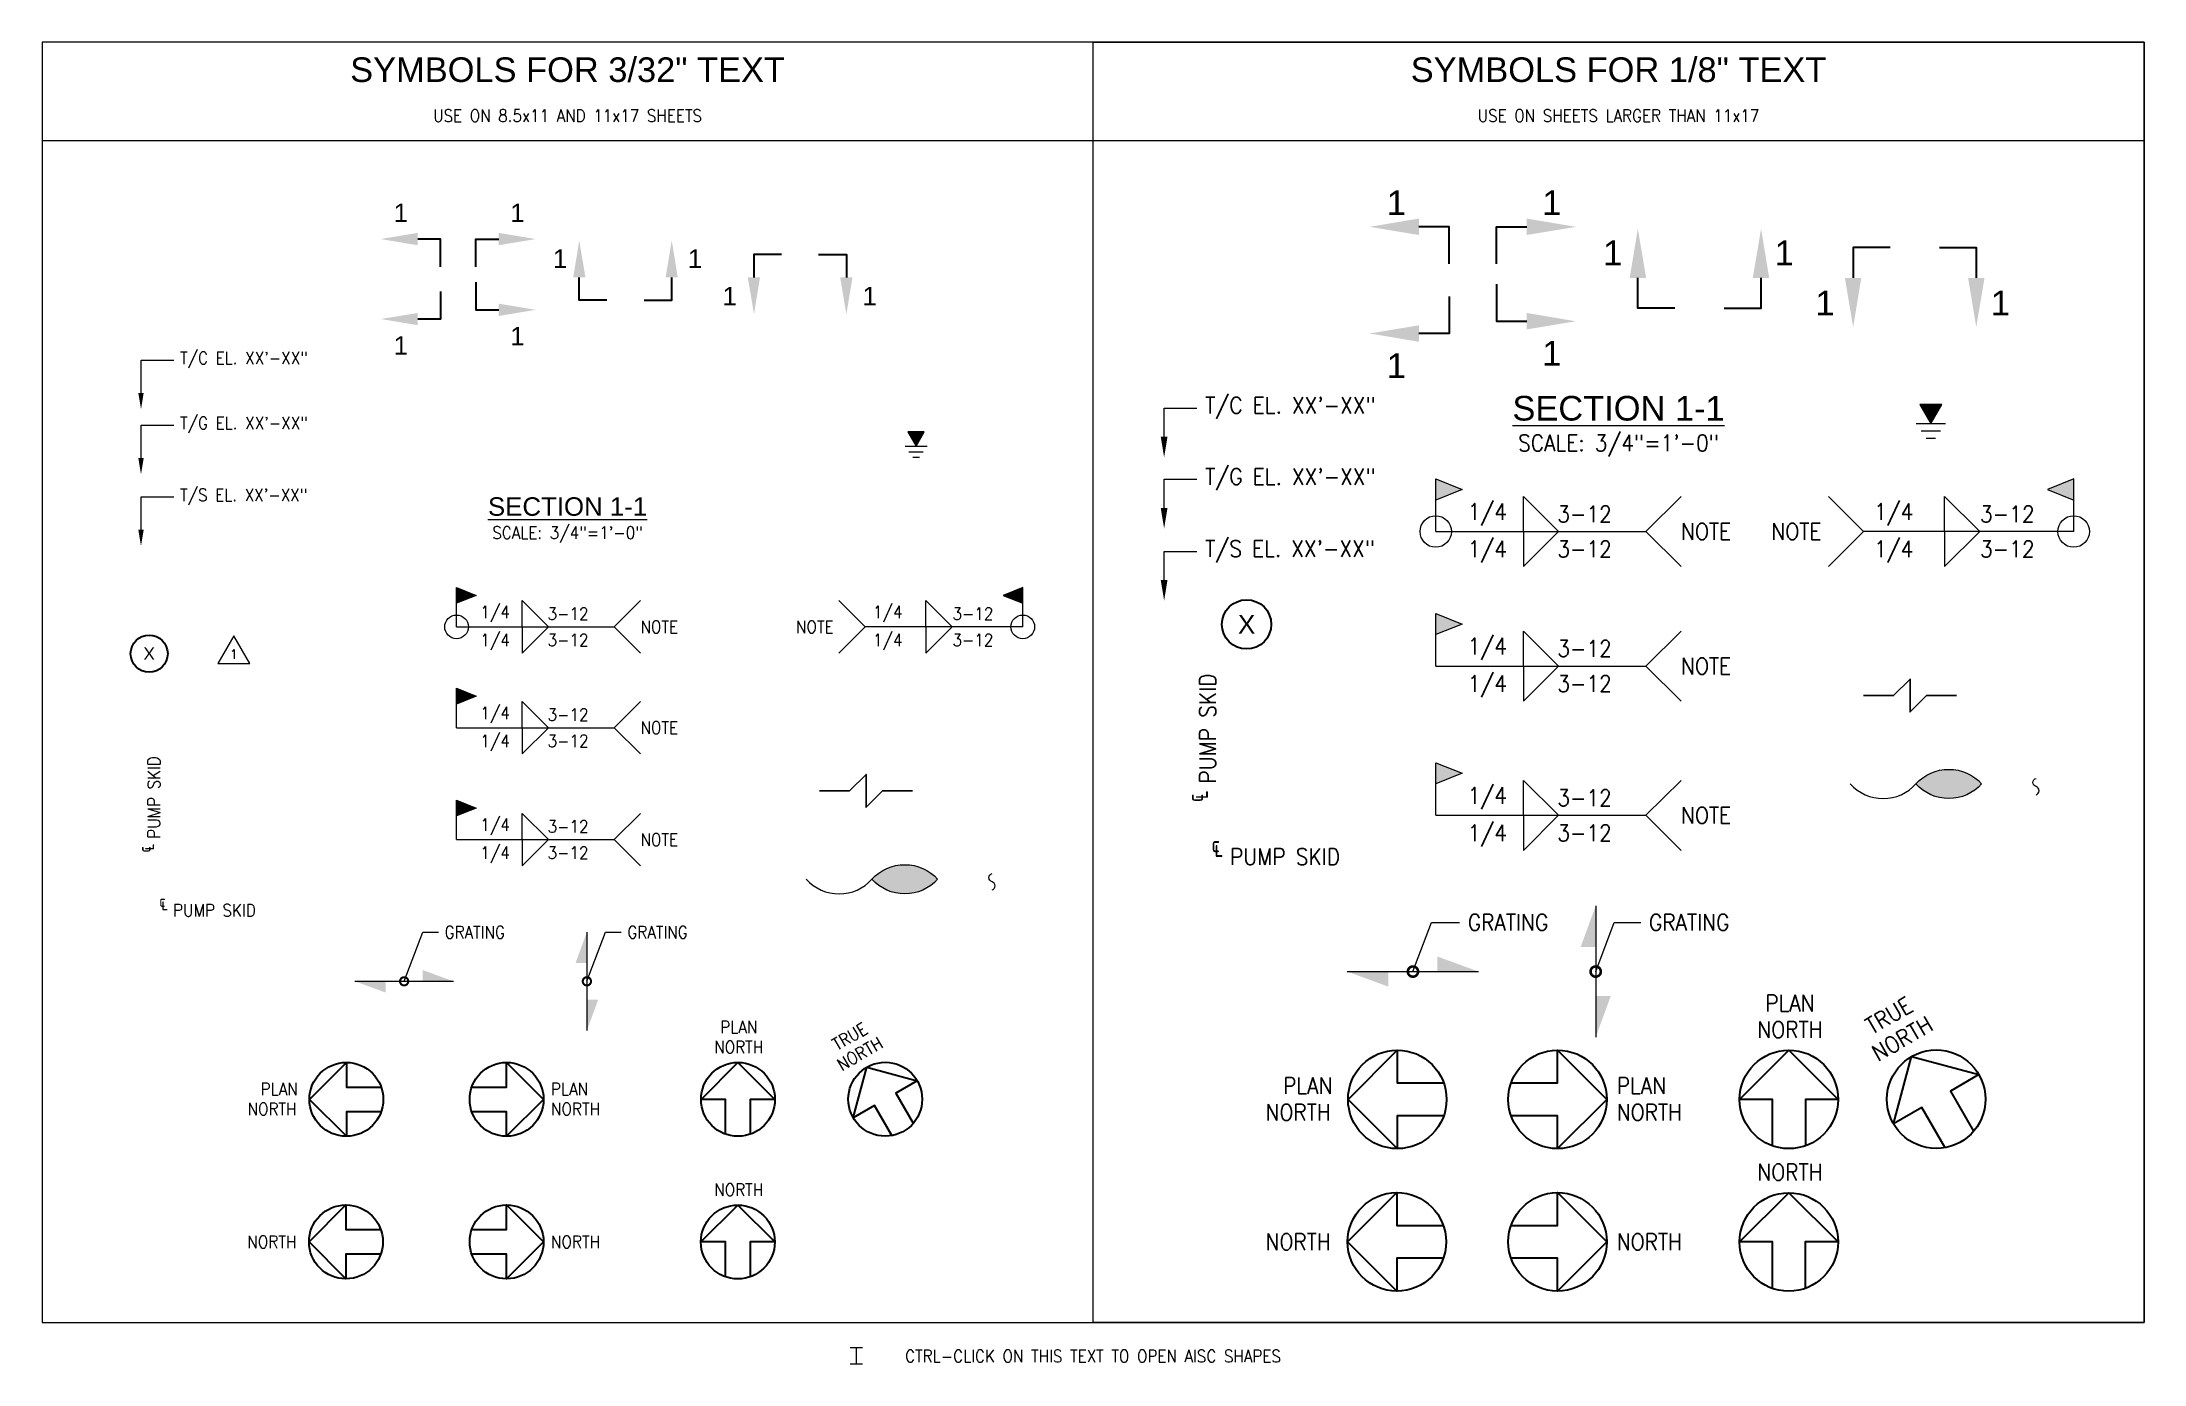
# Paper-space layout 'Symbols' of a CAD drawing. Header units: inches. Extents: x 0.8 to 16.8, y 0.5 to 10.6.
import ezdxf
from ezdxf import colors
from ezdxf.entities.mleader import LeaderData, LeaderLine
from ezdxf.enums import TextEntityAlignment as Align
from ezdxf.math import Vec2, Vec3

# ---------------------------------------------------------------- set-up
doc = ezdxf.new("R2010")
doc.units = ezdxf.units.IN
doc.header["$LTSCALE"] = 0.25
doc.header["$MEASUREMENT"] = 0
doc.layers.get('0').update_dxf_attribs({"lineweight": 18})
for name, color, linetype, lineweight in [('Dimension', 7, 'Continuous', 20), ('G-SYMB', 3, 'Continuous', 30), ('S-SYMB', 6, 'Continuous', 30), ('S-TEXT', 7, 'Continuous', 20)]:
    doc.layers.add(name, color=color, linetype=linetype, lineweight=lineweight)
doc.styles.add('1-8RS', font='ROMANS.shx', dxfattribs={"width": 0.9, "height": 0.125})
doc.styles.add('3-32RS', font='ROMANS.shx', dxfattribs={"width": 0.9, "height": 0.09375})
doc.styles.add('GRID_1-8', font='arial.ttf', dxfattribs={"height": 0.125})
doc.styles.add('GRID_3-16', font='arial.ttf', dxfattribs={"height": 0.1875})
doc.styles.add('S_NORMAL_1', font='romans.shx', dxfattribs={"width": 0.75, "height": 0.125})
doc.styles.add('TITLES', font='arial.ttf', dxfattribs={"height": 0.1875})

# ---------------------------------------------------------------- blocks, each defined once
blk = doc.blocks.new('*U7')
at = {"lineweight": -3}
blk.add_lwpolyline([(-2.83, 0), (-1, 0), (0, 1), (0, -1), (1, 0), (2.83, 0)], dxfattribs=at)
blk = doc.blocks.new('pipe_break')
blk.add_hatch(color=256).paths.add_polyline_path([(0.5, 0, 0.444444), (1, 0, 0.444444)])
blk.add_lwpolyline([(0, 0, 0.444444), (0.5, 0, -0.444444), (1, 0, -0.444444), (0.5, 0)], format="xyb")
blk = doc.blocks.new('single_break')
blk.add_lwpolyline([(0, -0.0625, 0.75), (0, 0, -0.75), (0, 0.0625)], format="xyb")
blk = doc.blocks.new('GRID_1-8')
blk.add_circle((0, 0), 0.25)
at = {"style": 'GRID_3-16'}
blk.add_attdef('X', text='', height=0.188, dxfattribs=at).set_placement((0, 0), align=Align.MIDDLE_CENTER)
blk = doc.blocks.new('GRID_3-32')
blk.add_circle((0, 0), 0.188)
at = {"style": 'GRID_1-8'}
blk.add_attdef('X', text='', height=0.125, dxfattribs=at).set_placement((0, 0), align=Align.MIDDLE_CENTER)
blk = doc.blocks.new('rev')
for p, q in [((0, 0.187), (-0.162, -0.094)), ((0.162, -0.094), (0, 0.187)), ((-0.162, -0.094), (0.162, -0.094))]:
    blk.add_line(p, q)
at = {"style": 'S_NORMAL_1'}
blk.add_attdef('X', text='', height=0.0938, dxfattribs=at).set_placement((0, 0), align=Align.MIDDLE_CENTER)
blk = doc.blocks.new('north-arrow')
blk.add_lwpolyline([(-0.354, 0.125), (0, 0.125), (0, 0.375), (0.375, 0), (0, -0.375), (0, -0.125), (-0.354, -0.125)])
blk.add_circle((0, 0), 0.375)
blk = doc.blocks.new('_DotSmall')
at = {"color": 0, "linetype": 'ByBlock', "const_width": 0.5}
blk.add_lwpolyline([(-0.0625, 0, 1), (0.0625, 0, 1)], format="xyb", close=True, dxfattribs=at)
blk = doc.blocks.new('SPAN-ARROW')
h = blk.add_hatch(color=256)
h.dxf.hatch_style = 1
h.paths.add_polyline_path([(-0.14, 0.086), (-0.375, 0), (-0.14, 0)])
h = blk.add_hatch(color=256)
h.dxf.hatch_style = 1
h.paths.add_polyline_path([(0.14, -0.086), (0.375, 0), (0.14, 0)])
blk.add_line((-0.375, 0), (0.375, 0))
blk = doc.blocks.new('WATER-SURFACE')
h = blk.add_hatch(color=256)
h.dxf.hatch_style = 1
h.paths.add_polyline_path([(0, 0), (0.094, 0.162), (-0.094, 0.162)])
for p, q in [((-0.125, 0), (0.125, 0)), ((-0.082, -0.063), (0.082, -0.063)), ((-0.039, -0.125), (0.039, -0.125))]:
    blk.add_line(p, q)
blk.add_lwpolyline([(0, 0), (0.094, 0.162), (-0.094, 0.162)], close=True)
blk = doc.blocks.new('CENTERLINE-SYMBOL-1-8')
at = {"style": '3-32RS', "width": 0.9}
blk.add_text('℄', height=0.141, dxfattribs=at).set_placement((0, 0.075), align=Align.CENTER)
at = {"style": '1-8RS', "width": 0.9}
blk.add_attdef('CL-NOTE', (0.107, 0), '', height=0.125, dxfattribs=at)

psp = doc.layouts.new('Symbols')

# ---------------------------------------------------------------- hatches: boundary and pattern name
at = {"layer": 'S-TEXT'}
h = psp.add_hatch(color=256, dxfattribs=at)
h.dxf.hatch_style = 1
h.paths.add_polyline_path([(11.37, 7.091), (11.37, 7.251), (11.57, 7.171)])
h = psp.add_hatch(color=256, dxfattribs=at)
h.dxf.hatch_style = 1
h.paths.add_polyline_path([(16.226, 7.091), (16.226, 7.251), (16.026, 7.171)])
h = psp.add_hatch(color=256, dxfattribs=at)
h.dxf.hatch_style = 1
h.paths.add_polyline_path([(3.916, 6.305), (3.916, 6.425), (4.066, 6.365)])
h = psp.add_hatch(color=256, dxfattribs=at)
h.dxf.hatch_style = 1
h.paths.add_polyline_path([(8.226, 6.305), (8.226, 6.425), (8.076, 6.365)])
h = psp.add_hatch(color=256, dxfattribs=at)
h.dxf.hatch_style = 1
h.paths.add_polyline_path([(11.37, 6.066), (11.37, 6.226), (11.57, 6.146)])
h = psp.add_hatch(color=256, dxfattribs=at)
h.dxf.hatch_style = 1
h.paths.add_polyline_path([(3.916, 5.537), (3.916, 5.657), (4.066, 5.597)])
h = psp.add_hatch(color=256, dxfattribs=at)
h.dxf.hatch_style = 1
h.paths.add_polyline_path([(11.37, 4.93), (11.37, 5.09), (11.57, 5.01)])
h = psp.add_hatch(color=256, dxfattribs=at)
h.dxf.hatch_style = 1
h.paths.add_polyline_path([(3.916, 4.685), (3.916, 4.805), (4.066, 4.745)])

# ---------------------------------------------------------------- linework, layer by layer
at = {"layer": 'G-SYMB', "ltscale": 0.2}
for points in [[(11.472, 8.89), (11.472, 9.171), (11.241, 9.171)], [(11.831, 8.89), (11.831, 9.171), (12.062, 9.171)], [(3.794, 8.867), (3.794, 9.078), (3.621, 9.078)], [(4.063, 8.867), (4.063, 9.078), (4.237, 9.078)], [(14.828, 9.014), (14.547, 9.014), (14.547, 8.782)], [(15.203, 9.014), (15.484, 9.014), (15.484, 8.782)], [(6.39, 8.96), (6.18, 8.96), (6.18, 8.786)], [(6.672, 8.96), (6.883, 8.96), (6.883, 8.786)], [(3.794, 8.679), (3.794, 8.469), (3.621, 8.469)], [(4.063, 8.75), (4.063, 8.539), (4.237, 8.539)], [(5.061, 8.613), (4.85, 8.613), (4.85, 8.786)], [(5.343, 8.613), (5.554, 8.613), (5.554, 8.786)], [(11.831, 8.734), (11.831, 8.452), (12.062, 8.452)], [(13.189, 8.551), (12.908, 8.551), (12.908, 8.782)], [(13.564, 8.551), (13.846, 8.551), (13.846, 8.782)], [(11.472, 8.64), (11.472, 8.359), (11.241, 8.359)]]:
    psp.add_lwpolyline(points, dxfattribs=at)
at = {"layer": 'G-SYMB'}
for points in [[(3.621, 9.031), (3.621, 9.125), (3.339, 9.078)], [(4.237, 9.031), (4.237, 9.125), (4.518, 9.078)], [(11.241, 9.109), (11.241, 9.234), (10.866, 9.171)], [(12.062, 9.109), (12.062, 9.234), (12.437, 9.171)], [(12.971, 8.782), (12.846, 8.782), (12.908, 9.157)], [(13.908, 8.782), (13.783, 8.782), (13.846, 9.157)], [(4.897, 8.786), (4.804, 8.786), (4.85, 9.067)], [(5.6, 8.786), (5.507, 8.786), (5.554, 9.067)], [(6.226, 8.786), (6.133, 8.786), (6.18, 8.505)], [(6.93, 8.786), (6.836, 8.786), (6.883, 8.505)], [(14.609, 8.782), (14.484, 8.782), (14.547, 8.407)], [(15.547, 8.782), (15.422, 8.782), (15.484, 8.407)], [(3.621, 8.422), (3.621, 8.515), (3.339, 8.469)], [(4.237, 8.492), (4.237, 8.586), (4.518, 8.539)], [(12.062, 8.39), (12.062, 8.515), (12.437, 8.452)], [(11.241, 8.296), (11.241, 8.421), (10.866, 8.359)]]:
    psp.add_solid(points, dxfattribs=at)
at = {"layer": 'S-TEXT'}
for p, q in [((0.761, 9.828), (16.761, 9.828)), ((11.37, 6.851), (11.37, 7.251)), ((16.226, 6.851), (16.226, 7.251)), ((12.037, 6.851), (12.037, 7.118)), ((12.037, 7.118), (12.304, 6.851)), ((12.97, 6.851), (13.237, 7.118)), ((14.626, 6.851), (14.359, 7.118)), ((15.243, 6.851), (15.243, 7.118)), ((15.243, 7.118), (15.51, 6.851)), ((11.37, 6.851), (12.97, 6.851)), ((12.037, 6.851), (12.037, 6.584)), ((12.037, 6.584), (12.304, 6.851)), ((12.97, 6.851), (13.237, 6.584)), ((14.626, 6.851), (14.359, 6.584)), ((16.226, 6.851), (14.626, 6.851)), ((15.243, 6.584), (15.51, 6.851)), ((15.243, 6.851), (15.243, 6.584)), ((3.916, 6.125), (3.916, 6.425)), ((8.226, 6.125), (8.226, 6.425)), ((4.416, 6.125), (4.416, 6.325)), ((4.416, 6.325), (4.616, 6.125)), ((5.116, 6.125), (5.316, 6.325)), ((7.026, 6.125), (6.826, 6.325)), ((7.489, 6.125), (7.489, 6.325)), ((7.489, 6.325), (7.689, 6.125)), ((3.916, 6.125), (5.116, 6.125)), ((4.416, 6.125), (4.416, 5.925)), ((4.416, 5.925), (4.616, 6.125)), ((5.116, 6.125), (5.316, 5.925)), ((7.026, 6.125), (6.826, 5.925)), ((8.226, 6.125), (7.026, 6.125)), ((7.489, 5.925), (7.689, 6.125)), ((7.489, 6.125), (7.489, 5.925)), ((11.37, 5.826), (11.37, 6.226)), ((12.037, 5.826), (12.037, 6.093)), ((12.037, 6.093), (12.304, 5.826)), ((12.97, 5.826), (13.237, 6.093)), ((11.37, 5.826), (12.97, 5.826)), ((12.037, 5.826), (12.037, 5.56)), ((12.037, 5.56), (12.304, 5.826)), ((12.97, 5.826), (13.237, 5.56)), ((3.916, 5.357), (3.916, 5.657)), ((4.416, 5.357), (4.416, 5.557)), ((4.416, 5.557), (4.616, 5.357)), ((5.116, 5.357), (5.316, 5.557)), ((3.916, 5.357), (5.116, 5.357)), ((4.416, 5.357), (4.416, 5.157)), ((4.416, 5.157), (4.616, 5.357)), ((5.116, 5.357), (5.316, 5.157)), ((11.37, 4.69), (11.37, 5.09)), ((3.916, 4.505), (3.916, 4.805)), ((12.037, 4.69), (12.037, 4.956)), ((12.037, 4.956), (12.304, 4.69)), ((12.97, 4.69), (13.237, 4.956)), ((4.416, 4.505), (4.416, 4.705)), ((4.416, 4.705), (4.616, 4.505)), ((5.116, 4.505), (5.316, 4.705)), ((11.37, 4.69), (12.97, 4.69)), ((12.037, 4.69), (12.037, 4.423)), ((12.037, 4.423), (12.304, 4.69)), ((12.97, 4.69), (13.237, 4.423)), ((3.916, 4.505), (5.116, 4.505)), ((4.416, 4.505), (4.416, 4.305)), ((4.416, 4.305), (4.616, 4.505)), ((5.116, 4.505), (5.316, 4.305)), ((6.912, 0.637), (7.006, 0.637)), ((6.912, 0.512), (7.006, 0.512)), ((6.959, 0.637), (6.959, 0.512))]:
    psp.add_line(p, q, dxfattribs=at)
for points in [[(0.761, 0.828), (16.761, 0.828), (16.761, 10.578), (0.761, 10.578)], [(0.761, 0.828), (8.761, 0.828), (8.761, 10.578), (0.761, 10.578)], [(8.761, 10.578), (16.761, 10.578), (16.761, 0.828), (8.761, 0.828)], [(11.37, 7.091), (11.37, 7.251), (11.57, 7.171), (11.37, 7.091)], [(16.226, 7.091), (16.226, 7.251), (16.026, 7.171), (16.226, 7.091)], [(3.916, 6.305), (3.916, 6.425), (4.066, 6.365), (3.916, 6.305)], [(8.226, 6.305), (8.226, 6.425), (8.076, 6.365), (8.226, 6.305)], [(11.37, 6.066), (11.37, 6.226), (11.57, 6.146), (11.37, 6.066)], [(3.916, 5.537), (3.916, 5.657), (4.066, 5.597), (3.916, 5.537)], [(11.37, 4.93), (11.37, 5.09), (11.57, 5.01), (11.37, 4.93)], [(3.916, 4.685), (3.916, 4.805), (4.066, 4.745), (3.916, 4.685)]]:
    psp.add_lwpolyline(points, close=True, dxfattribs=at)
for centre, radius in [((11.37, 6.851), 0.12), ((16.226, 6.851), 0.12), ((3.916, 6.125), 0.09), ((8.226, 6.125), 0.09)]:
    psp.add_circle(centre, radius, dxfattribs=at)

# ---------------------------------------------------------------- block references
at = {"layer": 'Dimension', "xscale": 0.75, "yscale": 0.75, "zscale": 0.75}
psp.add_blockref('rev', (2.221, 5.917), dxfattribs=at).add_auto_attribs({'X': '1'})
at = {"layer": 'S-SYMB', "xscale": 0.75, "yscale": 0.75, "zscale": 0.75}
for name, p in [('GRID_1-8', (9.93, 6.144)), ('GRID_3-32', (1.576, 5.921))]:
    psp.add_blockref(name, p, dxfattribs=at).add_auto_attribs({'X': 'X'})
at = {"layer": 'S-SYMB'}
for p, rotation in [((15.179, 2.528), 120), ((11.077, 2.527), 180), ((14.058, 2.527), 90), ((11.074, 1.442), 180), ((14.057, 1.441), 90)]:
    psp.add_blockref('north-arrow', p, dxfattribs=dict(at, rotation=rotation))
for p, xscale, yscale, zscale, rotation in [((7.179, 2.528), 0.7500000000000001, 0.7500000000000001, 0.7500000000000001, 120), ((3.077, 2.527), 0.75, 0.75, 0.75, 180), ((6.058, 2.527), 0.75, 0.75, 0.75, 90), ((3.074, 1.442), 0.75, 0.75, 0.75, 180), ((6.057, 1.441), 0.75, 0.75, 0.75, 90)]:
    psp.add_blockref('north-arrow', p, dxfattribs=dict(at, xscale=xscale, yscale=yscale, zscale=zscale, rotation=rotation))
for p in [(12.297, 2.527), (12.297, 1.442)]:
    psp.add_blockref('north-arrow', p, dxfattribs=at)
at = {"layer": 'S-SYMB', "xscale": 0.75, "yscale": 0.75, "zscale": 0.75}
for p in [(4.297, 2.527), (4.297, 1.442)]:
    psp.add_blockref('north-arrow', p, dxfattribs=at)
at = {"layer": 'S-TEXT'}
for name, p, xscale, yscale, zscale in [('WATER-SURFACE', (15.138, 7.674), 0.8888888888888888, 0.8888888888888888, 0.8888888888888888), ('WATER-SURFACE', (7.414, 7.501), 0.6666666666666666, 0.6666666666666666, 0.6666666666666666), ('*U7', (14.98, 5.602), 0.125, 0.125, 0.125), ('*U7', (7.033, 4.877), 0.125, 0.125, 0.125)]:
    psp.add_blockref(name, p, dxfattribs=dict(at, xscale=xscale, yscale=yscale, zscale=zscale))
at = {"layer": 'S-TEXT', "rotation": 90}
psp.add_blockref('CENTERLINE-SYMBOL-1-8', (9.696, 4.824), dxfattribs=at).add_auto_attribs({'CL-NOTE': 'PUMP SKID'})
at = {"layer": 'S-TEXT', "xscale": 0.75, "yscale": 0.75, "zscale": 0.75, "rotation": 90}
psp.add_blockref('CENTERLINE-SYMBOL-1-8', (1.659, 4.432), dxfattribs=at).add_auto_attribs({'CL-NOTE': 'PUMP SKID'})
at = {"layer": 'S-TEXT'}
for name, p in [('pipe_break', (14.525, 4.929)), ('single_break', (15.939, 4.909)), ('pipe_break', (6.578, 4.203)), ('single_break', (7.992, 4.184))]:
    psp.add_blockref(name, p, dxfattribs=at)
psp.add_blockref('CENTERLINE-SYMBOL-1-8', (9.696, 4.312), dxfattribs=at).add_auto_attribs({'CL-NOTE': 'PUMP SKID'})
at = {"layer": 'S-TEXT', "xscale": 0.75, "yscale": 0.75, "zscale": 0.75}
psp.add_blockref('CENTERLINE-SYMBOL-1-8', (1.678, 3.92), dxfattribs=at).add_auto_attribs({'CL-NOTE': 'PUMP SKID'})
at = {"layer": 'S-TEXT', "xscale": -1.333333333333333, "yscale": 1.333333333333333, "zscale": 1.333333333333333}
for p, rotation in [((12.587, 3.5), 90), ((11.196, 3.5), 180)]:
    psp.add_blockref('SPAN-ARROW', p, dxfattribs=dict(at, rotation=rotation))
at = {"layer": 'S-TEXT', "xscale": -1}
for p, rotation in [((4.908, 3.426), 90), ((3.517, 3.426), 180)]:
    psp.add_blockref('SPAN-ARROW', p, dxfattribs=dict(at, rotation=rotation))

# ---------------------------------------------------------------- texts
at = {"layer": 'G-SYMB', "style": 'TITLES'}
for height, p in [(0.188, (11.07, 9.354)), (0.188, (12.253, 9.354)), (0.141, (3.492, 9.278)), (0.141, (4.38, 9.278)), (0.141, (4.704, 8.929)), (0.141, (5.731, 8.929)), (0.188, (12.717, 8.973)), (0.188, (14.022, 8.973)), (0.141, (5.995, 8.643)), (0.141, (7.06, 8.643)), (0.188, (14.333, 8.591)), (0.188, (15.668, 8.591)), (0.141, (3.492, 8.268)), (0.141, (4.38, 8.339)), (0.188, (11.07, 8.114)), (0.188, (12.253, 8.208))]:
    psp.add_text('1', height=height, dxfattribs=at).set_placement(p, align=Align.MIDDLE_CENTER)
at = {"layer": 'S-TEXT', "style": 'TITLES'}
for s, height, p in [('SYMBOLS FOR 3/32" TEXT', 0.1875, (4.761, 10.274)), ('SYMBOLS FOR 1/8" TEXT', 0.1875, (12.761, 10.274)), ('%%USECTION 1-1', 0.1875, (12.761, 7.696)), ('%%USECTION 1-1', 0.14062, (4.761, 6.971))]:
    psp.add_text(s, height=height, dxfattribs=at).set_placement(p, align=Align.CENTER)
at = {"layer": 'S-TEXT', "width": 0.9}
for s, height, style, p in [('USE ON 8.5x11 AND 11x17 SHEETS', 0.09375, '3-32RS', (4.761, 9.971)), ('USE ON SHEETS LARGER THAN 11x17', 0.09375, '3-32RS', (12.761, 9.971)), ('SCALE: 3/4"=1\'-0"', 0.125, '1-8RS', (12.761, 7.463)), ('SCALE: 3/4"=1\'-0"', 0.09375, '1-8RS', (4.761, 6.795)), ('PLAN', 0.125, '1-8RS', (14.066, 3.197)), ('PLAN', 0.0938, '1-8RS', (6.064, 3.03)), ('NORTH', 0.125, '1-8RS', (14.066, 2.995)), ('NORTH', 0.0938, '1-8RS', (6.064, 2.878)), ('NORTH', 0.125, '1-8RS', (14.066, 1.91)), ('NORTH', 0.0938, '1-8RS', (6.064, 1.792)), ('CTRL-CLICK ON THIS TEXT TO OPEN AISC SHAPES', 0.09375, '3-32RS', (8.761, 0.525))]:
    psp.add_text(s, height=height, dxfattribs=dict(at, style=style)).set_placement(p, align=Align.CENTER)
at = {"layer": 'S-TEXT', "style": '3-32RS', "width": 0.9}
for height, p in [(0.125, (11.912, 7.002)), (0.125, (15.005, 7.002)), (0.125, (11.912, 6.718)), (0.125, (15.005, 6.718)), (0.0938, (4.322, 6.239)), (0.0938, (7.31, 6.239)), (0.0938, (4.322, 6.025)), (0.0938, (7.31, 6.025)), (0.125, (11.912, 5.978)), (0.125, (11.912, 5.693)), (0.0938, (4.322, 5.47)), (0.0938, (4.322, 5.257)), (0.125, (11.912, 4.841)), (0.0938, (4.322, 4.618)), (0.125, (11.912, 4.556)), (0.0938, (4.322, 4.405))]:
    psp.add_text('1/4', height=height, dxfattribs=at).set_placement(p, align=Align.MIDDLE_RIGHT)
at = {"layer": 'S-TEXT', "width": 0.9}
for s, height, style, p in [('3-12', 0.125, '3-32RS', (12.295, 6.984)), ('3-12', 0.125, '3-32RS', (15.513, 6.984)), ('NOTE', 0.125, '3-32RS', (13.237, 6.851)), ('NOTE', 0.125, '3-32RS', (13.925, 6.851)), ('3-12', 0.125, '3-32RS', (12.295, 6.718)), ('3-12', 0.125, '3-32RS', (15.513, 6.718)), ('3-12', 0.0938, '3-32RS', (4.609, 6.225)), ('3-12', 0.0938, '3-32RS', (7.691, 6.225)), ('NOTE', 0.0938, '3-32RS', (5.316, 6.125)), ('NOTE', 0.0938, '3-32RS', (6.5, 6.125)), ('3-12', 0.0938, '3-32RS', (4.609, 6.025)), ('3-12', 0.0938, '3-32RS', (7.691, 6.025)), ('3-12', 0.125, '3-32RS', (12.295, 5.96)), ('NOTE', 0.125, '3-32RS', (13.237, 5.826)), ('3-12', 0.125, '3-32RS', (12.295, 5.693)), ('3-12', 0.0938, '3-32RS', (4.609, 5.457)), ('3-12', 0.0938, '3-32RS', (4.609, 5.257)), ('NOTE', 0.0938, '3-32RS', (5.316, 5.357)), ('3-12', 0.125, '3-32RS', (12.295, 4.823)), ('3-12', 0.0938, '3-32RS', (4.609, 4.605)), ('NOTE', 0.125, '3-32RS', (13.237, 4.69)), ('NOTE', 0.0938, '3-32RS', (5.316, 4.505)), ('3-12', 0.125, '3-32RS', (12.295, 4.556)), ('3-12', 0.0938, '3-32RS', (4.609, 4.405)), ('NORTH', 0.0938, '1-8RS', (2.324, 1.442)), ('NORTH', 0.0938, '1-8RS', (4.635, 1.442)), ('NORTH', 0.125, '1-8RS', (10.074, 1.442)), ('NORTH', 0.125, '1-8RS', (12.748, 1.442))]:
    psp.add_text(s, height=height, dxfattribs=dict(at, style=style)).set_placement(p, align=Align.MIDDLE_LEFT)
at = {"layer": 'S-TEXT', "style": '1-8RS', "width": 0.9}
for s, height, p in [('TRUE', 0.125, (14.851, 3.112)), ('TRUE', 0.0938, (6.933, 2.966)), ('NORTH', 0.125, (14.952, 2.936)), ('NORTH', 0.0938, (7.009, 2.834))]:
    psp.add_text(s, height=height, rotation=30, dxfattribs=at).set_placement(p, align=Align.CENTER)
for s, height, p in [('PLAN', 0.0938, (2.425, 2.558)), ('PLAN', 0.0938, (4.635, 2.558)), ('PLAN', 0.125, (10.208, 2.569)), ('PLAN', 0.125, (12.748, 2.569)), ('NORTH', 0.0938, (2.325, 2.407)), ('NORTH', 0.0938, (4.635, 2.407)), ('NORTH', 0.125, (10.074, 2.366)), ('NORTH', 0.125, (12.748, 2.366))]:
    psp.add_text(s, height=height, dxfattribs=at).set_placement(p)

# ---------------------------------------------------------------- leaders
at = {"layer": 'S-TEXT'}
ml = psp.add_multileader_mtext('Standard', dxfattribs=at)
ml.set_content('T/C EL. XX\'-XX"', color=256, style='3-32RS')
ml.set_leader_properties(color=256, lineweight=5)
ml.build(insert=Vec2(0, 0))
ml.multileader.update_dxf_attribs({"has_dogleg": 0, "dogleg_length": 0.36, "arrow_head_size": 0.125})
ctx = ml.context
ctx.base_point, ctx.char_height, ctx.arrow_head_size, ctx.landing_gap_size, ctx.plane_origin = Vec3(1.764, 8.157), 0.09375, 0.125, 0.0469, Vec3(1.154, 7.782)
notes = []
notes.append((ctx, [(0, (1, 1, 0), (1.404, 8.157), (1, 0), 0.36, [(0, [(1.514, 7.782), (1.514, 8.157)], 0, [])])]))
ctx.mtext.insert, ctx.mtext.flow_direction = Vec3(1.811, 8.219), 5
ml = psp.add_multileader_mtext('Standard', dxfattribs=at)
ml.set_content('T/C EL. XX\'-XX"', color=256, style='1-8RS')
ml.set_leader_properties(lineweight=5)
ml.build(insert=Vec2(0, 0))
ml.multileader.update_dxf_attribs({"has_dogleg": 0, "dogleg_length": 0.36, "arrow_head_size": 0.156})
ctx = ml.context
ctx.base_point, ctx.char_height, ctx.arrow_head_size, ctx.landing_gap_size, ctx.plane_origin = Vec3(9.552, 7.791), 0.125, 0.156, 0.0625, Vec3(9.302, 7.416)
notes.append((ctx, [(0, (1, 1, 0), (9.192, 7.791), (1, 0), 0.36, [(0, [(9.302, 7.416), (9.302, 7.791)], 0, [])])]))
ctx.mtext.insert, ctx.mtext.flow_direction = Vec3(9.615, 7.875), 5
ml = psp.add_multileader_mtext('Standard', dxfattribs=at)
ml.set_content('T/G EL. XX\'-XX"', color=256, style='3-32RS')
ml.set_leader_properties(color=256, lineweight=5)
ml.build(insert=Vec2(0, 0))
ml.multileader.update_dxf_attribs({"has_dogleg": 0, "dogleg_length": 0.36, "arrow_head_size": 0.125})
ctx = ml.context
ctx.base_point, ctx.char_height, ctx.arrow_head_size, ctx.landing_gap_size, ctx.plane_origin = Vec3(1.764, 7.661), 0.09375, 0.125, 0.0469, Vec3(1.154, 7.286)
notes.append((ctx, [(0, (1, 1, 0), (1.404, 7.661), (1, 0), 0.36, [(0, [(1.514, 7.286), (1.514, 7.661)], 0, [])])]))
ctx.mtext.insert, ctx.mtext.flow_direction = Vec3(1.811, 7.724), 5
ml = psp.add_multileader_mtext('Standard', dxfattribs=at)
ml.set_content('T/G EL. XX\'-XX"', color=256, style='1-8RS')
ml.set_leader_properties(lineweight=5)
ml.build(insert=Vec2(0, 0))
ml.multileader.update_dxf_attribs({"has_dogleg": 0, "dogleg_length": 0.36, "arrow_head_size": 0.156})
ctx = ml.context
ctx.base_point, ctx.char_height, ctx.arrow_head_size, ctx.landing_gap_size, ctx.plane_origin = Vec3(9.552, 7.249), 0.125, 0.156, 0.0625, Vec3(9.302, 6.874)
notes.append((ctx, [(0, (1, 1, 0), (9.192, 7.249), (1, 0), 0.36, [(0, [(9.302, 6.874), (9.302, 7.249)], 0, [])])]))
ctx.mtext.insert, ctx.mtext.flow_direction = Vec3(9.615, 7.332), 5
ml = psp.add_multileader_mtext('Standard', dxfattribs=at)
ml.set_content('T/S EL. XX\'-XX"', color=256, style='3-32RS')
ml.set_leader_properties(color=256, lineweight=5)
ml.build(insert=Vec2(0, 0))
ml.multileader.update_dxf_attribs({"has_dogleg": 0, "dogleg_length": 0.36, "arrow_head_size": 0.125})
ctx = ml.context
ctx.base_point, ctx.char_height, ctx.arrow_head_size, ctx.landing_gap_size, ctx.plane_origin = Vec3(1.764, 7.115), 0.09375, 0.125, 0.0469, Vec3(1.154, 6.74)
notes.append((ctx, [(0, (1, 1, 0), (1.404, 7.115), (1, 0), 0.36, [(0, [(1.514, 6.74), (1.514, 7.115)], 0, [])])]))
ctx.mtext.insert, ctx.mtext.flow_direction = Vec3(1.811, 7.177), 5
ml = psp.add_multileader_mtext('Standard', dxfattribs=at)
ml.set_content('T/S EL. XX\'-XX"', color=256, style='1-8RS')
ml.set_leader_properties(lineweight=5)
ml.build(insert=Vec2(0, 0))
ml.multileader.update_dxf_attribs({"has_dogleg": 0, "dogleg_length": 0.36, "arrow_head_size": 0.156})
ctx = ml.context
ctx.base_point, ctx.char_height, ctx.arrow_head_size, ctx.landing_gap_size, ctx.plane_origin = Vec3(9.552, 6.7), 0.125, 0.156, 0.0625, Vec3(9.302, 6.325)
notes.append((ctx, [(0, (1, 1, 0), (9.192, 6.7), (1, 0), 0.36, [(0, [(9.302, 6.325), (9.302, 6.7)], 0, [])])]))
ctx.mtext.insert, ctx.mtext.flow_direction = Vec3(9.615, 6.783), 5
ml = psp.add_multileader_mtext('Standard', dxfattribs=at)
ml.set_content('GRATING', color=256, style='3-32RS')
ml.set_leader_properties(color=256, lineweight=5)
ml.set_arrow_properties(name='DOTSMALL')
ml.build(insert=Vec2(0, 0))
ml.multileader.update_dxf_attribs({"has_dogleg": 0, "dogleg_length": 0.36, "arrow_head_size": 0.125})
ctx = ml.context
ctx.base_point, ctx.char_height, ctx.arrow_head_size, ctx.landing_gap_size, ctx.plane_origin = Vec3(3.778, 3.8), 0.0938, 0.125, 0.0469, Vec3(3.517, 3.426)
notes.append((ctx, [(0, (1, 1, 0), (3.418, 3.8), (1, 0), 0.36, [(0, [(3.517, 3.426), (3.658, 3.8)], 0, [])])]))
ctx.mtext.insert, ctx.mtext.flow_direction = Vec3(3.825, 3.847), 5
ml = psp.add_multileader_mtext('Standard', dxfattribs=at)
ml.set_content('GRATING', color=256, style='3-32RS')
ml.set_leader_properties(color=256, lineweight=5)
ml.set_arrow_properties(name='DOTSMALL')
ml.build(insert=Vec2(0, 0))
ml.multileader.update_dxf_attribs({"has_dogleg": 0, "dogleg_length": 0.36, "arrow_head_size": 0.125})
ctx = ml.context
ctx.base_point, ctx.char_height, ctx.arrow_head_size, ctx.landing_gap_size, ctx.plane_origin = Vec3(5.169, 3.8), 0.0938, 0.125, 0.0469, Vec3(4.908, 3.426)
notes.append((ctx, [(0, (1, 1, 0), (4.809, 3.8), (1, 0), 0.36, [(0, [(4.908, 3.426), (5.049, 3.8)], 0, [])])]))
ctx.mtext.insert, ctx.mtext.flow_direction = Vec3(5.216, 3.847), 5
ml = psp.add_multileader_mtext('Standard', dxfattribs=at)
ml.set_content('GRATING', color=256, style='1-8RS')
ml.set_leader_properties(lineweight=5)
ml.set_arrow_properties(name='DOTSMALL')
ml.build(insert=Vec2(0, 0))
ml.multileader.update_dxf_attribs({"has_dogleg": 0, "dogleg_length": 0.36, "arrow_head_size": 0.156})
ctx = ml.context
ctx.base_point, ctx.char_height, ctx.arrow_head_size, ctx.landing_gap_size, ctx.plane_origin = Vec3(11.551, 3.875), 0.125, 0.156, 0.0625, Vec3(11.196, 3.5)
notes.append((ctx, [(0, (1, 1, 0), (11.191, 3.875), (1, 0), 0.36, [(0, [(11.196, 3.5), (11.337, 3.875)], 0, [])])]))
ctx.mtext.insert, ctx.mtext.flow_direction = Vec3(11.614, 3.937), 5
ml = psp.add_multileader_mtext('Standard', dxfattribs=at)
ml.set_content('GRATING', color=256, style='1-8RS')
ml.set_leader_properties(lineweight=5)
ml.set_arrow_properties(name='DOTSMALL')
ml.build(insert=Vec2(0, 0))
ml.multileader.update_dxf_attribs({"has_dogleg": 0, "dogleg_length": 0.36, "arrow_head_size": 0.156})
ctx = ml.context
ctx.base_point, ctx.char_height, ctx.arrow_head_size, ctx.landing_gap_size, ctx.plane_origin = Vec3(12.93, 3.875), 0.125, 0.156, 0.0625, Vec3(12.587, 3.5)
notes.append((ctx, [(0, (1, 1, 0), (12.57, 3.875), (1, 0), 0.36, [(0, [(12.587, 3.5), (12.728, 3.875)], 0, [])])]))
ctx.mtext.insert, ctx.mtext.flow_direction = Vec3(12.993, 3.937), 5
for ctx, leaders in notes:
    for number, flags, end, landing, length, lines in leaders:
        leader = LeaderData()
        leader.index, (leader.has_last_leader_line, leader.has_dogleg_vector, leader.attachment_direction) = number, flags
        leader.last_leader_point, leader.dogleg_vector, leader.dogleg_length = Vec3(end), Vec3(landing), length
        for number, points, colour, breaks in lines:
            line = LeaderLine()
            line.index, line.vertices, line.color, line.breaks = number, Vec3.list(points), colors.encode_raw_color(colour), breaks
            leader.lines.append(line)
        ctx.leaders.append(leader)

doc.saveas('drawing.dxf')
